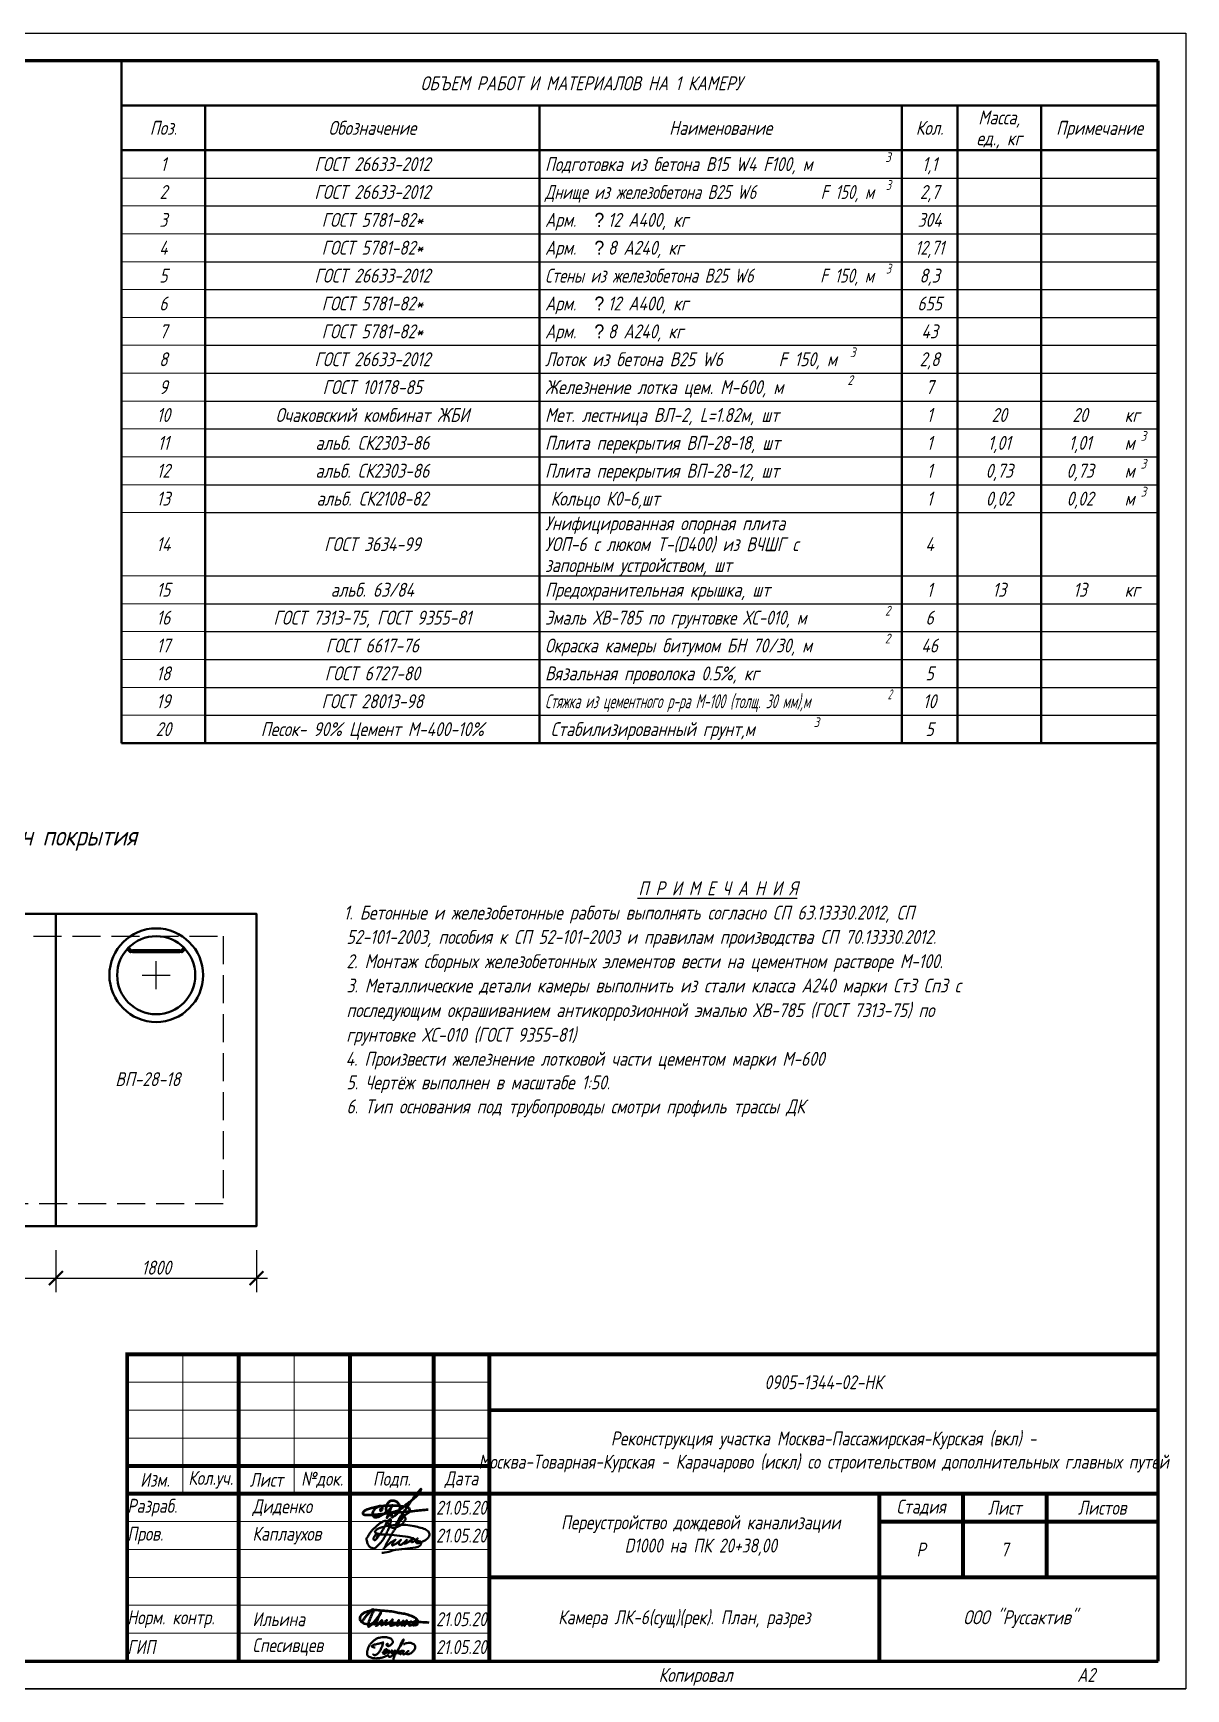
# Model space of a CAD drawing. Header units: millimetres. Extents: x 37188 to 58188, y -72679 to -57829.
# Drawn here: x 47844 to 58188, y -72679 to -57829 of the extents above; entities that cross this region are included whole.
import ezdxf
from ezdxf.enums import TextEntityAlignment as Align

# ---------------------------------------------------------------- set-up
doc = ezdxf.new("R2010")
doc.units = ezdxf.units.MM
doc.linetypes.add('GOST2.303 4', pattern=[7, 5, -2, 0])
doc.layers.get('0').update_dxf_attribs({"lineweight": 40})
doc.layers.add('Линии', color=7, linetype='Continuous')
doc.layers.add('Надписи', color=7, linetype='Continuous')
doc.layers.add('рамка', color=7, linetype='Continuous', lineweight=0)
doc.styles.add('GOST 2.304', font='CS_Gost2304.shx', dxfattribs={"oblique": 15})
doc.styles.add('GOST 3.5', font='isocpeui.ttf', dxfattribs={"width": 0.8, "height": 3.5})
doc.dimstyles.new('SPDS', dxfattribs={"dimscale": 50, "dimtxt": 2.5, "dimasz": 2.5, "dimexe": 2.5, "dimexo": 0, "dimtad": 1, "dimdec": 0, "dimrnd": 0.001, "dimdsep": 46, "dimtxsty": 'GOST 2.304', "dimblk": 'ARCHTICK', "dimcen": 2.5, "dimdle": 2, "dimadec": 0, "dimazin": 2, "dimtfac": 1, "dimtdec": 0, "dimtmove": 1, "dimatfit": 3, "dimfxl": 5, "dimfxlon": 1, "dimtolj": 1, "dimtzin": 0, "dimarcsym": 0})

# ---------------------------------------------------------------- blocks, each defined once
blk = doc.blocks.new('*U10')
at = {"ltscale": 50}
blk.add_lwpolyline([(-900, 200), (900, 200), (900, -2600), (-900, -2600)], close=True, dxfattribs=at)
blk.add_circle((0, -350), 350, dxfattribs=at)
at = {"layer": 'Линии'}
for p, q in [((0, -475), (0, -225)), ((-125, -350), (125, -350))]:
    blk.add_line(p, q, dxfattribs=at)
at = {"layer": 'Надписи', "ltscale": 50, "style": 'GOST 2.304', "oblique": 15}
blk.add_text('ВП-28-18', height=125, dxfattribs=at).set_placement((-367, -1345))
blk = doc.blocks.new('*U11')
at = {"ltscale": 50}
blk.add_lwpolyline([(-600, 200), (600, 200), (600, -2600), (-600, -2600)], close=True, dxfattribs=at)
at = {"layer": 'Надписи', "ltscale": 50, "style": 'GOST 2.304', "oblique": 15}
blk.add_text('ВП-28-12', height=125, dxfattribs=at).set_placement((-426, -1173))
blk = doc.blocks.new('_ArchTick')
at = {"color": 0, "linetype": 'ByBlock', "const_width": 0.15}
blk.add_lwpolyline([(-0.5, -0.5), (0.5, 0.5)], dxfattribs=at)
blk = doc.blocks.new('*D305')
at = {"layer": 'Defpoints', "color": 0, "ltscale": 50, "transparency": 16777216}
for p in [(46849, -68252), (48049, -68252), (48049, -68995)]:
    blk.add_point(p, dxfattribs=at)
at = {"layer": 'Надписи', "color": 0, "lineweight": -2, "ltscale": 50, "transparency": 16777216}
for p, q in [((46849, -68745), (46849, -69120)), ((48049, -68745), (48049, -69120)), ((46749, -68995), (48149, -68995))]:
    blk.add_line(p, q, dxfattribs=at)
at = {"layer": 'Надписи', "color": 0, "lineweight": -2, "ltscale": 50, "transparency": 16777216, "xscale": 125, "yscale": 125, "zscale": 125, "rotation": 180}
blk.add_blockref('_ArchTick', (46849, -68995), dxfattribs=at)
at = {"layer": 'Надписи', "color": 0, "lineweight": -2, "ltscale": 50, "transparency": 16777216, "xscale": 125, "yscale": 125, "zscale": 125}
blk.add_blockref('_ArchTick', (48049, -68995), dxfattribs=at)
at = {"layer": 'Надписи', "color": 0, "ltscale": 50, "transparency": 16777216, "insert": (47449, -68896), "char_height": 125, "attachment_point": 5, "style": 'GOST 2.304'}
blk.add_mtext('\\A1;1200', dxfattribs=at)
blk = doc.blocks.new('*D306')
at = {"layer": 'Defpoints', "color": 0, "ltscale": 50, "transparency": 16777216}
for p in [(48049, -68252), (49849, -68252), (49849, -68995)]:
    blk.add_point(p, dxfattribs=at)
at = {"layer": 'Надписи', "color": 0, "lineweight": -2, "ltscale": 50, "transparency": 16777216}
for p, q in [((48049, -68745), (48049, -69120)), ((49849, -68745), (49849, -69120)), ((47949, -68995), (49949, -68995))]:
    blk.add_line(p, q, dxfattribs=at)
at = {"layer": 'Надписи', "color": 0, "lineweight": -2, "ltscale": 50, "transparency": 16777216, "xscale": 125, "yscale": 125, "zscale": 125, "rotation": 180}
blk.add_blockref('_ArchTick', (48049, -68995), dxfattribs=at)
at = {"layer": 'Надписи', "color": 0, "lineweight": -2, "ltscale": 50, "transparency": 16777216, "xscale": 125, "yscale": 125, "zscale": 125}
blk.add_blockref('_ArchTick', (49849, -68995), dxfattribs=at)
at = {"layer": 'Надписи', "color": 0, "ltscale": 50, "transparency": 16777216, "insert": (48949, -68901), "char_height": 125, "attachment_point": 5, "style": 'GOST 2.304'}
blk.add_mtext('\\A1;1800', dxfattribs=at)
blk = doc.blocks.new('A$C1d0115c7')
at = {"color": 5, "lineweight": 40, "ltscale": 0.5, "true_color": 0x0000ff}
for points in [[(59.9, 44.1), (60.2, 44.7), (59.8, 45.3), (58.9, 46), (57.8, 45.4), (56, 43.9), (55.5, 43.2), (55.5, 42.5), (56.1, 41.3), (57.5, 40.3), (58.9, 39.4), (61.5, 39.1), (65, 40.4), (68.6, 42.7), (71.7, 46.1), (73.6, 49.7), (73.5, 53.4), (70.7, 58.4), (65.5, 61.9), (59.1, 63.9), (52.7, 65), (43, 64.7), (34.7, 63), (26.1, 59.4), (19.1, 54.5), (12.3, 48), (6.9, 41.6), (3.4, 34.3), (1.2, 26.6), (0.3, 22.9), (0.1, 20.6), (0.1, 16.7), (0.6, 13.7), (2.4, 11), (6.3, 8.3), (11.4, 6.1), (16.4, 4.7), (20.9, 4), (29.2, 4.1), (35.6, 4.8), (40.9, 5.3), (47.6, 6.8), (51.9, 8.8), (55.5, 10.7), (58.4, 12.4), (59.9, 13.4), (60.4, 13.8), (60.4, 13.1), (60.6, 11.3), (62.1, 8.8), (64.2, 7.9), (67.9, 8.7), (71.4, 10.8), (75.3, 14), (78.9, 17.8), (86.5, 25.7), (94.5, 36.6), (98.1, 41.8), (101.2, 47.5), (103.6, 52.9), (104.8, 55.6), (104.8, 57), (104.8, 58.4), (103.4, 57.1), (100.9, 52.7), (97.1, 45), (93, 35.6), (86.4, 24.5), (80.6, 14.3), (77.7, 8), (76.2, 3.4), (75.4, 0.3), (75.4, 0), (75.8, 0.1), (76.5, 0.6)], [(23.5, 35.4), (21.7, 35.1), (18.2, 35.9), (15.3, 36.9), (13.8, 37.6), (13.1, 38), (13.7, 38.7), (15.4, 40.1), (19.2, 42.4), (23.9, 44), (29.8, 45.4), (34.3, 46.1), (38, 47.3), (42.4, 48.4), (48.5, 50.6)], [(107.1, 26.1), (105.9, 24.7), (103.8, 21.4), (103.2, 19.2), (103.2, 17.3), (103.7, 16), (104.5, 15.2), (106.1, 15.5), (109.2, 16.8), (111.7, 18.5), (113.3, 20), (114.9, 21.8), (116.6, 23.3), (118.4, 24.4), (119, 24.8), (116.4, 23.2), (113.6, 20.5), (113, 19.7), (112.6, 17.9), (114.8, 16.2), (117.9, 15.7), (121.8, 16.6), (126.4, 19.1), (130.5, 22.5), (133.3, 25.4), (136, 28.8), (137.9, 33), (138.4, 36), (137.1, 40.3), (135.8, 42.9), (131.5, 45.9), (123, 48.4), (114.6, 47.9), (109.5, 46.3), (104.5, 43.2)], [(45.7, 46.9), (44.6, 42.7), (42.9, 37.9), (40.5, 32.8), (38.1, 27.5), (35.2, 23.1), (33.4, 20.2), (30.3, 17.1), (26.7, 14.5), (23.7, 13.3), (21.5, 13.2), (19.3, 13.9), (18, 15.1), (17.8, 16.8)], [(43.3, 19.9), (45.5, 20.9), (49.1, 22.9), (52.5, 25.2), (56.1, 28.1), (56.9, 29.1), (56.9, 30), (56.1, 30.5), (53.9, 30), (51.2, 28.6), (48.7, 25.7), (47.1, 22.5), (46.2, 19.3), (46.6, 17.5), (48.7, 16.9), (51.1, 17.3), (53.1, 18.7), (57, 21.5), (60.7, 24.8), (62.8, 26.5), (63.4, 27.2), (61.6, 25.2), (60.2, 22.9), (59.7, 20.9), (60.6, 19.1), (62.7, 19.5), (64.5, 20.8), (66.9, 22.4), (68.7, 23.4), (69.2, 23.9), (70.4, 25.2), (72, 26.9), (71, 25.9), (69.7, 24.5), (68.9, 22.6), (68.9, 20.7), (69.7, 19.3), (70.9, 18.9), (73.3, 19.6), (75.4, 20.8), (77, 22.1), (78.5, 23.8), (79.6, 25.2), (80.5, 26.4), (80.6, 26.7), (79.2, 25.8), (77.9, 23.8), (77.3, 21.3), (77.8, 19.5), (80.8, 19.9), (84.2, 21.9), (89.8, 25.6), (90.2, 26.2), (90.2, 26.6), (89.4, 26.5), (87.9, 25.2), (86.3, 21.8), (86.4, 19.4), (87.6, 18.5), (90, 19.2), (93.4, 21.2), (96.1, 23.4), (98.8, 25.4), (101.3, 25.7), (103.7, 25.2), (104.8, 23.9), (103.8, 21.9), (101.4, 19.2), (99.2, 17.5), (97.2, 16.5), (96.1, 16.1), (94, 16.6), (91.6, 20)]]:
    blk.add_spline(points, degree=3, dxfattribs=at)

msp = doc.modelspace()

# ---------------------------------------------------------------- linework, layer by layer
at = {"ltscale": 50}
for p, q in [((49159, -66052.2), (48739, -66052.2)), ((48739, -66072.2), (49159, -66072.2)), ((48688.1, -72428.8), (48688.1, -69678.8)), ((48688.1, -69678.8), (57938.1, -69678.8))]:
    msp.add_line(p, q, dxfattribs=at)
at = {"color": 7, "linetype": 'Continuous', "ltscale": 50}
for points in [[(48687.7, -66045), (48711.9, -66069.3)], [(48726.1, -66055.1), (48701.4, -66030.5)], [(49171.9, -66055.1), (49196.6, -66030.5)], [(49210.3, -66045), (49186.1, -66069.3)]]:
    msp.add_lwpolyline(points, dxfattribs=at)
at = {"ltscale": 50}
for centre, radius in [((48949, -66277.8), 420), ((48719, -66062.2), 10), ((48739, -66062.2), 10), ((49159, -66062.2), 10), ((49179, -66062.2), 10)]:
    msp.add_circle(centre, radius, dxfattribs=at)
at = {"color": 5, "lineweight": 50, "ltscale": 0.5, "true_color": 0x0000ff}
for points in [[(50964.8, -71060.4), (50959.4, -71068.1), (50958.6, -71075.9), (50960.4, -71080.7), (50963.9, -71082.7), (50967.3, -71080.7), (50975.1, -71071.4), (50980, -71059.8), (50978.8, -71046.5), (50966.3, -71039.3), (50941.1, -71044.5), (50917.4, -71059.4), (50897.8, -71081.1), (50889.9, -71100.2), (50893.7, -71124.3), (50903.2, -71134.9), (50917.4, -71139.1), (50948.5, -71131.3), (50969.7, -71121.7), (51010.7, -71094.8), (51051.3, -71060.1), (51052.8, -71058.6), (51057.6, -71050.7), (51062.9, -71040.5), (51068.1, -71031.3), (51068.2, -71030.8), (51068.5, -71030.4), (51067.1, -71033.4), (51048.3, -71068.9), (51032.7, -71110.4), (51022.8, -71136), (51022, -71138.3), (51020.8, -71141.4), (51019.6, -71144.1), (51024.9, -71136.8), (51027.9, -71133.7), (51041.7, -71119.5), (51057.1, -71107.1), (51063.9, -71101.2), (51064.6, -71100.7), (51062.7, -71107.5), (51059.5, -71118.3), (51059.5, -71127.6), (51062.3, -71135.2), (51066.7, -71138.1), (51071.5, -71136.7), (51090.6, -71124.9), (51101.6, -71116), (51117.7, -71101), (51130, -71084.3), (51136.2, -71064), (51132.4, -71031.6), (51113.2, -71008.3), (51099.5, -70997.7), (51068.4, -70992), (51053.5, -70992.6), (51033.2, -71006.3), (51018.8, -71028), (51012.3, -71047.8), (51010.2, -71071.1), (51016, -71086.8), (51026.8, -71095.2), (51051.1, -71097.2), (51078, -71092.2), (51118, -71078.4), (51148.5, -71061.7), (51175.6, -71039.1), (51198.8, -71020.5), (51225.1, -71000.2), (51268, -70965.1), (51283.4, -70951.2), (51303.1, -70929.3), (51316, -70911), (51326.3, -70893.4), (51326.9, -70891.9), (51327.3, -70889.4), (51326.8, -70886.4), (51321.7, -70889.2), (51310, -70902), (51285.6, -70928.4), (51262, -70959.4), (51228.3, -71004.5), (51196.9, -71050.7), (51160.5, -71102.9), (51125.6, -71158.2), (51100.8, -71201.4), (51099.5, -71204.1), (51098, -71207), (51101.8, -71200.6), (51129.3, -71165.6), (51161.4, -71134.8), (51191.1, -71111), (51227.7, -71086.5), (51228.2, -71086.1), (51227.8, -71080.7), (51212.8, -71054.7), (51186.2, -71046.5), (51111.1, -71038.5), (51032, -71036.1), (50981.1, -71039.1), (50881.6, -71058.7), (50845.8, -71068.6), (50817.4, -71082.1), (50806.4, -71092.4), (50803.9, -71105.6), (50812.8, -71116.1), (50829.4, -71119.2), (50908.8, -71114.8), (50975.4, -71109.5), (51086.7, -71098.2), (51195.2, -71089.3), (51265.3, -71081.4), (51389.4, -71069.6)], [(50800, -72072), (50818.9, -72044.1), (50843, -72013.7), (50869.9, -71985.2), (50889.8, -71967.5), (50891.9, -71966.5), (50895.3, -71965.3), (50897.2, -71967.9), (50896.8, -71978.5), (50884.7, -72006.6), (50866.8, -72050.8), (50854.8, -72084.4), (50851.5, -72097), (50849.7, -72107.2), (50850.1, -72114.5), (50852.6, -72119.2), (50858.9, -72119.2), (50862.3, -72115.9), (50866.8, -72113.1), (50880.7, -72100.2), (50907.1, -72074), (50932.6, -72044.7), (50961.8, -71999.2), (50963.2, -71996.6), (50965.2, -71993.7), (50951.2, -72017.8), (50930.6, -72064.2), (50924.9, -72080.7), (50920.2, -72106.4), (50921.4, -72111.9), (50930.4, -72108), (50950.3, -72089.7), (50971.7, -72066.3), (50974.4, -72063.4), (50969.9, -72079.5), (50967.4, -72095.2), (50967.2, -72105), (50968.9, -72106.6), (50974.2, -72105.8), (50994.7, -72086.2), (51013.5, -72065.9), (51015.9, -72063.8), (51017.2, -72062), (51009, -72078.7), (51005.4, -72091.7), (51003.1, -72099.7), (51002.9, -72101.5), (51009.6, -72100.5), (51030, -72091.1), (51052.8, -72075.8), (51061.2, -72069.3), (51066.1, -72061.8), (51068.9, -72056.7), (51058.1, -72076.9), (51050.4, -72093.3), (51047.8, -72103.5), (51050.8, -72109.4), (51062.2, -72108.4), (51073.8, -72104.5), (51079.3, -72097.4), (51078.1, -72088.3), (51068.9, -72082.8), (51058.6, -72087), (51057.9, -72099), (51062.2, -72107.2), (51080.3, -72103.3), (51101.4, -72091.5), (51113.6, -72082.1), (51125, -72066.7), (51126, -72064.8), (51107.7, -72094.6), (51106.3, -72106.6), (51109.5, -72109.4), (51117.5, -72106.2), (51126.3, -72101.9), (51141, -72092.4), (51153.4, -72083.9), (51161.3, -72075.7), (51167.1, -72067.5), (51156.3, -72081.2), (51150.1, -72093.6), (51148.5, -72100.5), (51149.7, -72107.1), (51151.2, -72108), (51159.3, -72104.2), (51178.5, -72089), (51191.2, -72076.6), (51196, -72068.4), (51196.9, -72066.5), (51182.7, -72091.4), (51176.4, -72110.3), (51175.8, -72113.5), (51178.1, -72104.5), (51183.6, -72100.2), (51192.8, -72092.9), (51203.3, -72090.8), (51218.8, -72084.1), (51233.9, -72076.3), (51236.4, -72074.5), (51221.7, -72089), (51217, -72102.7), (51217.4, -72108.8), (51229.4, -72107.4), (51248.3, -72099.6), (51261.8, -72093.7), (51271.9, -72089.6), (51276.4, -72087.3), (51279.2, -72086.5), (51280.1, -72080.4), (51276, -72071.8), (51265.9, -72078.1), (51258.2, -72091.2), (51252.6, -72102.5), (51253.5, -72107.6), (51261.2, -72106.8), (51270.6, -72098.4), (51277, -72088.8), (51280.3, -72085.3), (51285.8, -72083.2), (51283.9, -72090.2), (51281.7, -72099.8), (51275.1, -72107.8), (51294.6, -72094.9), (51295.6, -72083.9), (51295.4, -72067.1), (51278, -72047.2), (51232.2, -72023.3), (51185.7, -72008.9), (51165.6, -72004.2), (51136.1, -72000.5), (51091.4, -71991), (51027.6, -71982.2), (50959.1, -71976.1), (50900.8, -71973.4), (50858.6, -71981.6), (50809.5, -72001.1), (50785.9, -72020.5), (50775.5, -72040), (50784.9, -72070.8), (50819.1, -72092.1), (50845.6, -72097.4), (50891.1, -72097.4), (50980.3, -72091.1), (51093.5, -72085.2), (51202.7, -72080.3), (51309.1, -72078.2), (51323.9, -72078.8), (51394.5, -72082.1)]]:
    msp.add_spline(points, degree=3, dxfattribs=at)
at = {"color": 5, "lineweight": 40, "ltscale": 0.5, "true_color": 0x0000ff}
msp.add_spline([(50927.6, -71326.6), (50934.9, -71309.7), (50936.6, -71298), (50934.9, -71290.1), (50922.6, -71291.5), (50909.3, -71309.5), (50904.3, -71316.2), (50897.9, -71330.3), (50902.4, -71342.8), (50909.3, -71344.8), (50923.2, -71336.1), (50954.2, -71294), (50969.7, -71273.5), (50984.2, -71249.3), (51011.3, -71196.8), (51023.3, -71175.5), (51035.7, -71165.1), (51048.4, -71155.5), (51050.8, -71154.7), (51052.8, -71160.4), (51051, -71188.4), (51047.4, -71205.8), (51036.2, -71237.8), (51023.8, -71264.9), (51015.2, -71284.2), (50999.1, -71315.5), (50983.8, -71340.9), (50974.4, -71354.8), (50957.1, -71372.6), (50947.6, -71383), (50934.4, -71395.4), (50917.6, -71413.3), (50910.9, -71417.2), (50894, -71418), (50871.9, -71409.5), (50852.8, -71389.2), (50840.7, -71359.8), (50836.3, -71340.2), (50837.1, -71331.4), (50843.7, -71319.4), (50855, -71299.6), (50872.6, -71273.2), (50875.9, -71269.3), (50892.5, -71250.3), (50911.1, -71233.2), (50935.5, -71211.4), (50956.6, -71194), (50982.3, -71178.8), (51000.4, -71171.1), (51015.4, -71175.8), (51030.8, -71194.6), (51038.8, -71211), (51048.7, -71224.2), (51069.1, -71233.4), (51090, -71231.5), (51120.5, -71222.1), (51145.5, -71208.8), (51165, -71190.4), (51172, -71180.3), (51182.3, -71164.2), (51185.9, -71155), (51184.5, -71145.8), (51178.6, -71138.1), (51163.3, -71144.4), (51144.2, -71166), (51121.2, -71195.9), (51095, -71237.4), (51082.4, -71259.4), (51064.3, -71287), (51046.8, -71319.3), (51024.4, -71358.6), (51004.1, -71400.7), (50998.4, -71414.3), (50994.6, -71419.8), (50989.4, -71423.4), (51007.2, -71403.3), (51047.3, -71370.3), (51068.7, -71356.1), (51090, -71344.7), (51097.1, -71340.6), (51084.2, -71354.4), (51070.7, -71373.3), (51064.9, -71388.2), (51066.5, -71393), (51080.3, -71387.7), (51093.5, -71381.1), (51116.6, -71365.1), (51134.7, -71350.2), (51141.2, -71344.7), (51145.5, -71341.3), (51136.6, -71350.7), (51126.1, -71368.4), (51125.8, -71380.5), (51134.8, -71386.5), (51150.5, -71382.8), (51171.1, -71368.8), (51186.4, -71356.8), (51198.7, -71345.9), (51200.4, -71343.9), (51199.9, -71342), (51194, -71345.7), (51178.5, -71360.4), (51171.3, -71370.1), (51172.9, -71376.1), (51182.9, -71376.1), (51205.2, -71365.5), (51223.7, -71351.8), (51238.7, -71341.6), (51252.7, -71330.4), (51254.8, -71328.5), (51254.7, -71325.6), (51248.8, -71329.8), (51238.8, -71347), (51237.9, -71359.1), (51239.2, -71363.7), (51244.3, -71364.2), (51264.4, -71355.1), (51281.4, -71342.7), (51292.5, -71333.3), (51294.2, -71331.6), (51294.8, -71330), (51292.4, -71329.9), (51287.3, -71336.2), (51278.7, -71350.2), (51281, -71367.1), (51291.6, -71373.1), (51310.9, -71369.2), (51346.2, -71354.1), (51372.7, -71339.8), (51388.1, -71323.2), (51397.2, -71309.6), (51399.9, -71286.9), (51375.5, -71254.3), (51324.5, -71234.7), (51263.5, -71219.7), (51187.4, -71208.5), (51075.7, -71211), (50943.8, -71241.3), (50932.9, -71246.6), (50918.4, -71257), (50911.3, -71273), (50922.5, -71282.2), (50962.9, -71292.8), (51031, -71294.6), (51134.5, -71306.4), (51229.6, -71321.4), (51319.1, -71357), (51324.6, -71359), (51325.4, -71371.1), (51316.9, -71391.9), (51275.8, -71410.2), (51179.4, -71422.9), (51070.2, -71438.9), (51001.1, -71456.2), (50972, -71459.5)], degree=3, dxfattribs=at)
at = {"layer": 'Линии', "ltscale": 50}
msp.add_lwpolyline([(46849, -65727.8), (49849, -65727.8), (49849, -68527.8), (46849, -68527.8), (46849, -65727.8)], dxfattribs=at)
at = {"layer": 'Линии', "linetype": 'GOST2.303 4', "ltscale": 50}
msp.add_lwpolyline([(47149, -68327.8), (47149, -65927.8), (49549, -65927.8), (49549, -68327.8)], close=True, dxfattribs=at)
at = {"layer": 'Надписи'}
for p, q in [((37188.1, -57828.8), (58188.1, -57828.8)), ((58188.1, -57828.8), (58188.1, -72678.8)), ((37188.1, -72678.8), (58188.1, -72678.8)), ((58188.1, -72678.8), (37188.1, -72678.8))]:
    msp.add_line(p, q, dxfattribs=at)
at = {"layer": 'Надписи', "lineweight": 60}
for p, q in [((57938.1, -58078.8), (38188.1, -58078.8)), ((57938.1, -72428.8), (57938.1, -58078.8)), ((38188.1, -72428.8), (57938.1, -72428.8))]:
    msp.add_line(p, q, dxfattribs=at)
at = {"layer": 'Надписи', "linetype": 'Continuous', "lineweight": 40, "ltscale": 50}
for p, q in [((48638.1, -58078.8), (48638.1, -64196.3)), ((48638.1, -58078.8), (57938.1, -58078.8)), ((57938.1, -58078.8), (57938.1, -64196.3)), ((48638.1, -58478.8), (56138.1, -58478.8)), ((49388.1, -58478.8), (49388.1, -64196.3)), ((52388.1, -58478.8), (52388.1, -58878.8)), ((55638.1, -58478.8), (55638.1, -58878.8)), ((56138.1, -58478.8), (56138.1, -58878.8)), ((56138.1, -58478.8), (57938.1, -58478.8)), ((56888.1, -58478.8), (56888.1, -64196.3)), ((48638.1, -58878.8), (57938.1, -58878.8)), ((52388.1, -58878.8), (52388.1, -64196.3)), ((55638.1, -58878.8), (55638.1, -64196.3)), ((56138.1, -58878.8), (56138.1, -64196.3)), ((48638.1, -64196.3), (57938.1, -64196.3))]:
    msp.add_line(p, q, dxfattribs=at)
at = {"layer": 'Надписи', "linetype": 'Continuous', "lineweight": 15, "ltscale": 50}
for p, q in [((48638.1, -59128.8), (49388.1, -59128.8)), ((48638.1, -59378.8), (49388.1, -59378.8)), ((48638.1, -59628.8), (49388.1, -59628.8)), ((48638.1, -59878.8), (49388.1, -59878.8)), ((48638.1, -60128.8), (49388.1, -60128.8)), ((48638.1, -60378.8), (49388.1, -60378.8)), ((48638.1, -60628.8), (49388.1, -60628.8)), ((48638.1, -60878.8), (49388.1, -60878.8)), ((48638.1, -61128.8), (49388.1, -61128.8)), ((48638.1, -61378.8), (49388.1, -61378.8)), ((48638.1, -61628.8), (49388.1, -61628.8)), ((48638.1, -61878.8), (49388.1, -61878.8)), ((48638.1, -62128.8), (49388.1, -62128.8)), ((48638.1, -62696.3), (49388.1, -62696.3)), ((48638.1, -62946.3), (49388.1, -62946.3)), ((48638.1, -63196.3), (49388.1, -63196.3)), ((48638.1, -63446.3), (49388.1, -63446.3)), ((48638.1, -63696.3), (49388.1, -63696.3)), ((48638.1, -63946.3), (49388.1, -63946.3))]:
    msp.add_line(p, q, dxfattribs=at)
at = {"layer": 'Надписи', "linetype": 'Continuous', "ltscale": 50}
for p, q in [((49388.1, -59128.8), (57938.1, -59128.8)), ((49388.1, -59378.8), (57938.1, -59378.8)), ((49388.1, -59628.8), (57938.1, -59628.8)), ((49388.1, -59878.8), (57938.1, -59878.8)), ((49388.1, -60128.8), (57938.1, -60128.8)), ((49388.1, -60378.8), (57938.1, -60378.8)), ((49388.1, -60628.8), (57938.1, -60628.8)), ((49388.1, -60878.8), (57938.1, -60878.8)), ((49388.1, -61128.8), (57938.1, -61128.8)), ((49388.1, -61378.8), (57938.1, -61378.8)), ((49388.1, -61628.8), (57938.1, -61628.8)), ((49388.1, -61878.8), (57938.1, -61878.8)), ((49388.1, -62128.8), (56888.1, -62128.8)), ((57588.1, -62128.8), (57938.1, -62128.8)), ((49388.1, -62696.3), (57938.1, -62696.3)), ((49388.1, -62946.3), (57938.1, -62946.3)), ((49388.1, -63196.3), (57938.1, -63196.3)), ((49388.1, -63446.3), (57938.1, -63446.3)), ((49388.1, -63696.3), (57938.1, -63696.3)), ((49388.1, -63946.3), (57938.1, -63946.3))]:
    msp.add_line(p, q, dxfattribs=at)
at = {"layer": 'Надписи', "linetype": 'Continuous', "lineweight": 25, "ltscale": 50}
msp.add_line((56888.1, -62128.8), (57588.1, -62128.8), dxfattribs=at)
at = {"layer": 'рамка'}
for p, q in [((49188.1, -69678.8), (49188.1, -70928.8)), ((50188.1, -69678.8), (50188.1, -70928.8)), ((48688.1, -69928.8), (51938.1, -69928.8)), ((48688.1, -70178.8), (51938.1, -70178.8)), ((48688.1, -70428.8), (51938.1, -70428.8)), ((48688.1, -71178.8), (51938.1, -71178.8)), ((48688.1, -71428.8), (51938.1, -71428.8)), ((48688.1, -71678.8), (51938.1, -71678.8)), ((48688.1, -71928.8), (51938.1, -71928.8)), ((48688.1, -72178.8), (51938.1, -72178.8))]:
    msp.add_line(p, q, dxfattribs=at)
at = {"layer": 'рамка', "const_width": 35, "flags": 128}
for points in [[(57938.1, -69678.8), (48688.1, -69678.8), (48688.1, -72428.8)], [(48688.1, -69678.8), (57938.1, -69678.8)], [(49688.1, -69678.8), (49688.1, -72428.8)], [(50688.1, -69678.8), (50688.1, -72428.8)], [(51438.1, -69678.8), (51438.1, -72428.8)], [(51938.1, -69678.8), (51938.1, -72428.8)], [(51938.1, -70178.8), (57938.1, -70178.8)], [(48688.1, -70678.8), (51938.1, -70678.8)], [(48688.1, -70928.8), (57938.1, -70928.8)], [(55438.1, -70928.8), (55438.1, -72428.8)], [(56188.1, -71678.8), (56188.1, -70928.8)], [(56938.1, -71678.8), (56938.1, -70928.8)], [(55438.1, -71178.8), (57938.1, -71178.8)], [(51938.1, -71678.8), (57938.1, -71678.8)]]:
    msp.add_lwpolyline(points, dxfattribs=at)

# ---------------------------------------------------------------- block references
at = {"ltscale": 50}
for name, p in [('*U11', (47449, -65927.8)), ('*U10', (48949, -65927.8))]:
    msp.add_blockref(name, p, dxfattribs=at)
at = {"ltscale": 0.5, "xscale": 3.125, "yscale": 3.125, "zscale": 3.125}
msp.add_blockref('A$C1d0115c7', (50841.1, -72417), dxfattribs=at)

# ---------------------------------------------------------------- texts
at = {"linetype": 'Continuous', "lineweight": 0, "style": 'GOST 2.304', "oblique": 15}
msp.add_text('Копировал', height=125, dxfattribs=at).set_placement((53788.1, -72616.3), align=Align.CENTER)
msp.add_text('A2', height=125, dxfattribs=at).set_placement((57213.1, -72616.3))
at = {"layer": 'Надписи', "linetype": 'Continuous', "ltscale": 50, "style": 'GOST 2.304', "oblique": 15}
for s, p in [('ОБЪЕМ РАБОТ И МАТЕРИАЛОВ НА 1 КАМЕРУ', (52763.1, -58278.8)), ('Поз.', (49013.1, -58678.8)), ('Обозначение', (50888.1, -58678.8)), ('Наименование', (54013.1, -58678.8)), ('Кол.', (55888.1, -58678.8)), ('Масса,', (56513.1, -58585)), ('Примечание', (57413.1, -58678.8)), ('ед., кг', (56513.1, -58772.5)), ('1', (49013.1, -59003.8)), ('ГОСТ 26633-2012', (50888.1, -59003.8)), ('1,1', (55888.1, -59003.8)), ('2', (49013.1, -59253.8)), ('ГОСТ 26633-2012', (50888.1, -59253.8)), ('2,7', (55888.1, -59253.8)), ('3', (49013.1, -59503.8)), ('ГОСТ 5781-82*', (50888.1, -59503.8)), ('304', (55888.1, -59503.8)), ('4', (49013.1, -59753.8)), ('ГОСТ 5781-82*', (50888.1, -59753.8)), ('5', (49013.1, -60003.8)), ('ГОСТ 26633-2012', (50888.1, -60003.8)), ('8,3', (55888.1, -60003.8)), ('6', (49013.1, -60253.8)), ('ГОСТ 5781-82*', (50888.1, -60253.8)), ('655', (55888.1, -60253.8)), ('7', (49013.1, -60503.8)), ('ГОСТ 5781-82*', (50888.1, -60503.8)), ('43', (55888.1, -60503.8)), ('8', (49013.1, -60753.8)), ('ГОСТ 26633-2012', (50888.1, -60753.8)), ('2,8', (55888.1, -60753.8)), ('9', (49013.1, -61003.8)), ('ГОСТ 10178-85', (50888.1, -61003.8)), ('7', (55888.1, -61003.8)), ('10', (49013.1, -61253.8)), ('Очаковский комбинат ЖБИ', (50888.1, -61253.8)), ('1', (55888.1, -61253.8)), ('20', (56513.1, -61253.8)), ('20', (57238.1, -61253.8)), ('11', (49013.1, -61503.8)), ('альб. СК2303-86', (50888.1, -61503.8)), ('1', (55888.1, -61503.8)), ('1,01', (56513.1, -61503.8)), ('1,01', (57238.1, -61503.8)), ('12', (49013.1, -61753.8)), ('альб. СК2303-86', (50888.1, -61753.8)), ('1', (55888.1, -61753.8)), ('0,73', (56513.1, -61753.8)), ('0,73', (57238.1, -61753.8)), ('13', (49013.1, -62003.8)), ('альб. СК2108-82', (50888.1, -62003.8)), ('1', (55888.1, -62003.8)), ('0,02', (56513.1, -62003.8)), ('0,02', (57238.1, -62003.8)), ('14', (49013.1, -62412.5)), ('ГОСТ 3634-99', (50888.1, -62412.5)), ('4', (55888.1, -62412.5)), ('15', (49013.1, -62821.3)), ('альб. 63/84', (50888.1, -62821.3)), ('1', (55888.1, -62821.3)), ('13', (56513.1, -62821.3)), ('13', (57238.1, -62821.3)), ('16', (49013.1, -63071.3)), ('ГОСТ 7313-75, ГОСТ 9355-81', (50888.1, -63071.3)), ('6', (55888.1, -63071.3)), ('17', (49013.1, -63321.3)), ('ГОСТ 6617-76', (50888.1, -63321.3)), ('46', (55888.1, -63321.3)), ('18', (49013.1, -63571.3)), ('ГОСТ 6727-80', (50888.1, -63571.3)), ('5', (55888.1, -63571.3)), ('19', (49013.1, -63821.3)), ('ГОСТ 28013-98', (50888.1, -63821.3)), ('10', (55888.1, -63821.3)), ('20', (49013.1, -64071.3)), ('Песок- 90% Цемент М-400-10%', (50888.1, -64071.3)), ('5', (55888.1, -64071.3))]:
    msp.add_text(s, height=125, dxfattribs=at).set_placement(p, align=Align.MIDDLE_CENTER)
for s, height, width, p in [('Подготовка из бетона В15 W4 F100, м', 125, 0.98339, (52438.1, -59003.8)), ('3', 87.5, 0.98339, (55490.4, -58941.3)), ('Днище из железобетона В25 W6 ', 125, 0.915382, (52438.1, -59253.8)), ('F', 125, 0.915382, (54911.7, -59253.8)), ('150, м', 125, 0.915382, (55041.7, -59253.8)), ('3', 87.5, 0.915382, (55497.1, -59191.3)), ('Стены из железобетона В25 W6 ', 125, 0.922081, (52438.1, -60003.8)), ('F', 125, 0.922081, (54906.8, -60003.8)), ('150, м', 125, 0.922081, (55037.7, -60003.8)), ('3', 87.5, 0.922081, (55496.5, -59941.3)), ('Эмаль ХВ-785 по грунтовке ХС-010, м', 125, 0.964525, (52438.1, -63071.3)), ('2', 87.5, 0.964525, (55489.1, -63008.8)), ('Окраска камеры битумом БН 70/30, м', 125, 0.983344, (52438.1, -63321.3)), ('2', 87.5, 0.983344, (55487.2, -63258.8)), ('Стяжка из цементного р-ра М-100 (толщ. 30 мм),м', 125, 0.735727, (52438.1, -63821.3)), ('2', 87.5, 0.735727, (55512.6, -63758.8))]:
    msp.add_text(s, height=height, dxfattribs=dict(at, width=width)).set_placement(p, align=Align.MIDDLE_LEFT)
for s, height, p in [('Арм. ', 125, (52438.1, -59503.8)), ('12 А400, кг', 125, (53001.5, -59503.8)), ('Арм. ', 125, (52438.1, -59753.8)), ('8 А240, кг', 125, (53001.5, -59753.8)), ('Арм. ', 125, (52438.1, -60253.8)), ('12 А400, кг', 125, (53001.5, -60253.8)), ('Арм. ', 125, (52438.1, -60503.8)), ('8 А240, кг', 125, (53001.5, -60503.8)), ('Лоток из бетона В25 W6 ', 125, (52438.1, -60753.8)), ('F', 125, (54534.1, -60753.8)), ('150, м', 125, (54676.1, -60753.8)), ('3', 87.5, (55173.7, -60691.3)), ('Железнение лотка цем. М-600, м', 125, (52438.1, -61003.8)), ('2', 87.5, (55151.3, -60941.3)), ('Мет. лестница ВЛ-2, L=1.82м, шт', 125, (52438.1, -61253.8)), ('кг', 125, (57638.1, -61253.8)), ('Плита перекрытия ВП-28-18, шт', 125, (52438.1, -61503.8)), ('м', 125, (57638.1, -61503.8)), ('3', 87.5, (57782.6, -61441.3)), ('Плита перекрытия ВП-28-12, шт', 125, (52438.1, -61753.8)), ('м', 125, (57638.1, -61753.8)), ('3', 87.5, (57782.6, -61691.3)), ('3', 87.5, (57782.6, -61941.3)), ('Кольцо К0-6,шт', 125, (52488.1, -62003.8)), ('м', 125, (57638.1, -62003.8)), ('Унифицированная опорная плита ', 125, (52438.1, -62225)), ('УОП-6 с люком T-(D400) из ВЧШГ с ', 125, (52438.1, -62412.5)), ('запорным устройством, шт', 125, (52438.1, -62600)), ('Предохранительная крышка, шт', 125, (52438.1, -62821.3)), ('кг', 125, (57638.1, -62821.3)), ('Вязальная проволока 0.5%, кг', 125, (52438.1, -63571.3)), ('3', 87.5, (54848.2, -64008.8)), ('Стабилизированный грунт,м', 125, (52488.1, -64071.3))]:
    msp.add_text(s, height=height, dxfattribs=at).set_placement(p, align=Align.MIDDLE_LEFT)
at = {"layer": 'Надписи', "linetype": 'Continuous', "ltscale": 50, "style": 'GOST 2.304'}
for p in [(52881, -59503.8), (52881, -59753.8), (52881, -60253.8), (52881, -60503.8)]:
    msp.add_text('\ue712', height=125, dxfattribs=at).set_placement(p, align=Align.MIDDLE_LEFT)
at = {"layer": 'Надписи', "linetype": 'Continuous', "ltscale": 50, "style": 'GOST 2.304', "oblique": 15, "width": 0.945096}
msp.add_text('12,71', height=125, dxfattribs=at).set_placement((55888.1, -59753.8), align=Align.MIDDLE_CENTER)
at = {"layer": 'Надписи', "linetype": 'Continuous', "ltscale": 50, "style": 'GOST 2.304', "oblique": 15}
msp.add_text('План покрытия', height=175, dxfattribs=at).set_placement((47397.6, -65115.6))
at = {"layer": 'Надписи', "style": 'GOST 2.304', "oblique": 15}
for s, p in [('%%UП Р И М Е Ч А Н И Я', (53275, -65561.1)), ('1. Бетонные и железобетонные работы выполнять согласно СП 63.13330.2012, СП', (50631.2, -65779.1)), ('52-101-2003, пособия к СП 52-101-2003 и правилам производства СП 70.13330.2012.', (50656.3, -65997.2)), ('2. Монтаж сборных железобетонных элементов вести на цементном растворе М-100.', (50656.3, -66215.2)), ('3. Металлические детали камеры выполнить из стали класса А240 марки Ст3 Сп3 с', (50656.3, -66433.2)), ('последующим окрашиванием антикоррозионной эмалью ХВ-785 (ГОСТ 7313-75) по', (50656.3, -66654)), ('грунтовке ХС-010 (ГОСТ 9355-81)', (50654.8, -66874.9)), ('4. Произвести железнение лотковой части цементом марки М-600', (50647.9, -67090.4)), ('5. Чертёж выполнен в масштабе 1:50.', (50656.3, -67302)), ('6. Тип основания под трубопроводы смотри профиль трассы ДК', (50656.3, -67517.6))]:
    msp.add_text(s, height=125, dxfattribs=at).set_placement(p)
at = {"layer": 'рамка', "lineweight": 0, "ltscale": 10, "char_height": 125, "attachment_point": 5, "style": 'GOST 3.5'}
for s, insert, width in [('0905-1344-02-НК', (54938.1, -69928.8), 6000), ('Реконструкция участка Москва-Пассажирская-Курская (вкл) - \\PМосква-Товарная-Курская - Карачарово (искл) со строительством дополнительных главных путей', (54938.1, -70553.8), 6000), ('Изм.', (48938.1, -70803.8), 500), ('Кол.уч.', (49438.1, -70803.8), 500), ('Лист', (49938.1, -70803.8), 500), ('№док.', (50438.1, -70803.8), 500), ('Подп.', (51063.1, -70803.8), 750), ('Дата', (51688.1, -70803.8), 500), ('Стадия', (55813.1, -71053.8), 750), ('\\pl295.3125;Переустройство дождевой канализации \\PD1000 на ПК 20+38,00\\P', (53688.1, -71303.8), 3500), ('Лист', (56563.1, -71053.8), 750), ('Листов', (57438.1, -71053.8), 1000), ('Р', (55813.1, -71428.8), 750), ('7', (56563.1, -71428.8), 750), ('Камера ЛК-6(сущ)(рек). План, разрез', (53688.1, -72053.5), 3500)]:
    msp.add_mtext(s, dxfattribs=dict(at, insert=insert, width=width))
at = {"layer": 'рамка', "lineweight": 0, "ltscale": 10, "transparency": 33554687, "char_height": 125, "style": 'GOST 3.5'}
for s, insert, width, attachment_point in [('\\pi2.5;Разраб.', (48688.1, -71053.8), 1000, 4), ('\\pi125;Диденко', (49688.1, -71053.8), 1000, 4), ('21.05.20', (51688.1, -71053.8), 500, 5), ('\\pi2.5;Пров.', (48688.1, -71303.8), 1000, 4), ('\\pi125;Каплаухов', (49688.1, -71303.8), 1000, 4), ('21.05.20', (51688.1, -71303.8), 500, 5), ('\\pi2.5;Норм. контр.', (48688.1, -72053.8), 1000, 4), ('\\pi125;Ильина', (49688.1, -72053.8), 1000, 4), ('21.05.20', (51688.1, -72053.8), 500, 5), ('{\\fISOCPEUR|b0|i0|c204|p39;\\Q15;ООО "Руссактив"}', (56700.6, -72053.8), 2524.966, 5), ('\\pi2.5;ГИП', (48688.1, -72303.8), 1000, 4), ('\\pi125;Спесивцев', (49688.1, -72303.8), 1000, 4), ('21.05.20', (51688.1, -72303.8), 500, 5)]:
    msp.add_mtext(s, dxfattribs=dict(at, insert=insert, width=width, attachment_point=attachment_point))

# ---------------------------------------------------------------- dimensions: what is measured, and where the dimension line sits
at = {"layer": 'Надписи', "ltscale": 50}
for base, p1, p2, picture, middle in [((48049, -68994.6), (46849, -68252.4), (48049, -68252.4), '*D305', (47449, -68896)), ((49849, -68994.6), (48049, -68252.4), (49849, -68252.4), '*D306', (48949, -68900.8))]:
    dim = msp.add_linear_dim(base=base, p1=p1, p2=p2, dimstyle='SPDS', override={"dimscale": 50}, dxfattribs=at)
    dim.commit()
    dim.dimension.update_dxf_attribs({"geometry": picture, "text_midpoint": middle})

doc.saveas('drawing.dxf')
